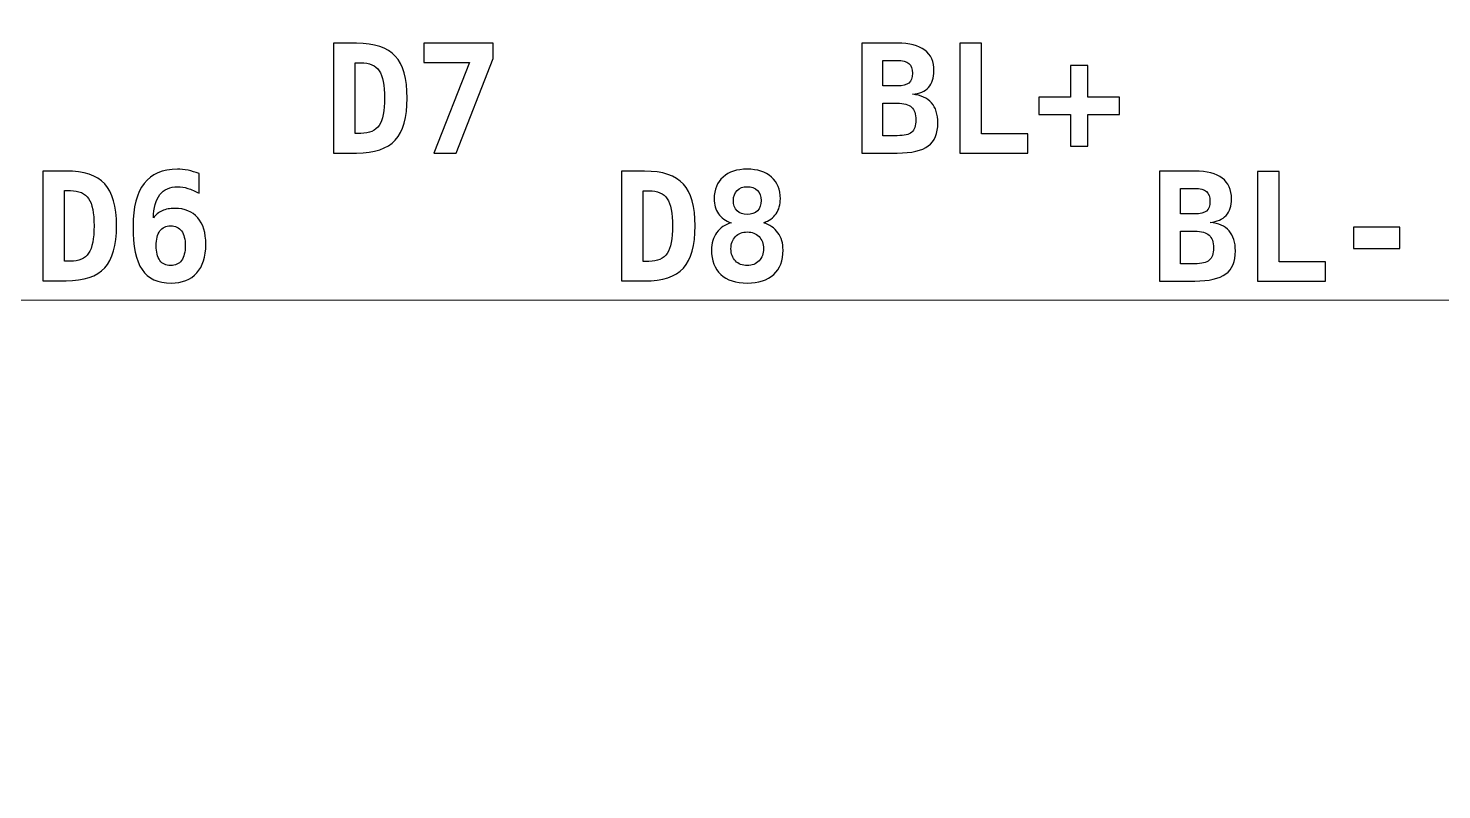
# Model space of a CAD drawing. Header units: centimetres. Extents: x -14.5 to -6.5, y -17.23 to -12.71.
# Drawn here: x -11.073 to -9.831, y -14.02 to -13.351 of the extents above; entities that cross this region are included whole.
import ezdxf

# ---------------------------------------------------------------- set-up
doc = ezdxf.new("R2010")
doc.units = ezdxf.units.CM
doc.header["$MEASUREMENT"] = 0
doc.layers.add('Layer 1', color=7, linetype='Continuous')

msp = doc.modelspace()

# ---------------------------------------------------------------- linework, layer by layer
at = {"layer": 'Layer 1', "color": 7, "lineweight": 20}
msp.add_open_spline([(-14.50001, -13.05), (-14.50001, -13.05), (-6.50001, -13.05), (-6.50001, -13.05), (-6.50001, -13.05), (-6.50001, -13.05), (-6.50001, -16.65), (-6.50001, -16.65), (-6.50001, -16.65), (-6.50001, -16.65), (-14.50001, -16.65), (-14.50001, -16.65), (-14.50001, -16.65), (-14.50001, -16.65), (-14.50001, -13.05), (-14.50001, -13.05)], degree=3, knots=[0, 0, 0, 0, 0.25, 0.25, 0.25, 0.25, 0.5, 0.5, 0.5, 0.5, 0.75, 0.75, 0.75, 0.75, 1, 1, 1, 1], dxfattribs=at)
at = {"layer": 'Layer 1', "color": 250}
for points, knots in [([(-10.80484, -13.36428), (-10.80484, -13.36428), (-10.78442, -13.36428), (-10.78442, -13.36428), (-10.78442, -13.36428), (-10.76868, -13.36428), (-10.75732, -13.36803), (-10.7504, -13.37555), (-10.7504, -13.37555), (-10.74346, -13.38307), (-10.73999, -13.39535), (-10.73999, -13.41241), (-10.73999, -13.41241), (-10.73999, -13.4295), (-10.74346, -13.44182), (-10.7504, -13.44939), (-10.7504, -13.44939), (-10.75732, -13.45695), (-10.76868, -13.46072), (-10.78442, -13.46072), (-10.78442, -13.46072), (-10.78442, -13.46072), (-10.80484, -13.46072), (-10.80484, -13.46072), (-10.80484, -13.46072), (-10.80484, -13.46072), (-10.80484, -13.36428), (-10.80484, -13.36428)], [0, 0, 0, 0, 0.1428571, 0.1428571, 0.1428571, 0.1428571, 0.2857143, 0.2857143, 0.2857143, 0.2857143, 0.4285714, 0.4285714, 0.4285714, 0.4285714, 0.5714286, 0.5714286, 0.5714286, 0.5714286, 0.7142857, 0.7142857, 0.7142857, 0.7142857, 0.8571429, 0.8571429, 0.8571429, 0.8571429, 1, 1, 1, 1]), ([(-10.72531, -13.36428), (-10.72531, -13.36428), (-10.66432, -13.36428), (-10.66432, -13.36428), (-10.66432, -13.36428), (-10.66432, -13.36428), (-10.66432, -13.37777), (-10.66432, -13.37777), (-10.66432, -13.37777), (-10.66432, -13.37777), (-10.69702, -13.46072), (-10.69702, -13.46072), (-10.69702, -13.46072), (-10.69702, -13.46072), (-10.71647, -13.46072), (-10.71647, -13.46072), (-10.71647, -13.46072), (-10.71647, -13.46072), (-10.68507, -13.38108), (-10.68507, -13.38108), (-10.68507, -13.38108), (-10.68507, -13.38108), (-10.72531, -13.38108), (-10.72531, -13.38108), (-10.72531, -13.38108), (-10.72531, -13.38108), (-10.72531, -13.36428), (-10.72531, -13.36428)], [0, 0, 0, 0, 0.1428571, 0.1428571, 0.1428571, 0.1428571, 0.2857143, 0.2857143, 0.2857143, 0.2857143, 0.4285714, 0.4285714, 0.4285714, 0.4285714, 0.5714286, 0.5714286, 0.5714286, 0.5714286, 0.7142857, 0.7142857, 0.7142857, 0.7142857, 0.8571429, 0.8571429, 0.8571429, 0.8571429, 1, 1, 1, 1]), ([(-10.34023, -13.3642), (-10.34023, -13.3642), (-10.30916, -13.3642), (-10.30916, -13.3642), (-10.30916, -13.3642), (-10.29843, -13.3642), (-10.29038, -13.36623), (-10.28498, -13.37031), (-10.28498, -13.37031), (-10.27958, -13.37436), (-10.27686, -13.38045), (-10.27686, -13.38854), (-10.27686, -13.38854), (-10.27686, -13.39476), (-10.27845, -13.39959), (-10.28165, -13.40307), (-10.28165, -13.40307), (-10.28482, -13.40658), (-10.2895, -13.40858), (-10.29565, -13.40915), (-10.29565, -13.40915), (-10.28828, -13.40988), (-10.28275, -13.41235), (-10.27902, -13.41659), (-10.27902, -13.41659), (-10.2753, -13.4208), (-10.27345, -13.42671), (-10.27345, -13.43429), (-10.27345, -13.43429), (-10.27345, -13.44359), (-10.27625, -13.45032), (-10.28185, -13.45451), (-10.28185, -13.45451), (-10.28745, -13.45868), (-10.29655, -13.46077), (-10.30916, -13.46077), (-10.30916, -13.46077), (-10.30916, -13.46077), (-10.34023, -13.46077), (-10.34023, -13.46077), (-10.34023, -13.46077), (-10.34023, -13.46077), (-10.34023, -13.3642), (-10.34023, -13.3642)], [0, 0, 0, 0, 0.0909091, 0.0909091, 0.0909091, 0.0909091, 0.1818182, 0.1818182, 0.1818182, 0.1818182, 0.2727273, 0.2727273, 0.2727273, 0.2727273, 0.3636364, 0.3636364, 0.3636364, 0.3636364, 0.4545455, 0.4545455, 0.4545455, 0.4545455, 0.5454545, 0.5454545, 0.5454545, 0.5454545, 0.6363636, 0.6363636, 0.6363636, 0.6363636, 0.7272727, 0.7272727, 0.7272727, 0.7272727, 0.8181818, 0.8181818, 0.8181818, 0.8181818, 0.9090909, 0.9090909, 0.9090909, 0.9090909, 1, 1, 1, 1]), ([(-10.25413, -13.46077), (-10.25413, -13.46077), (-10.25413, -13.36433), (-10.25413, -13.36433), (-10.25413, -13.36433), (-10.25413, -13.36433), (-10.23508, -13.36433), (-10.23508, -13.36433), (-10.23508, -13.36433), (-10.23508, -13.36433), (-10.23508, -13.44397), (-10.23508, -13.44397), (-10.23508, -13.44397), (-10.23508, -13.44397), (-10.19431, -13.44397), (-10.19431, -13.44397), (-10.19431, -13.44397), (-10.19431, -13.44397), (-10.19431, -13.46077), (-10.19431, -13.46077), (-10.19431, -13.46077), (-10.19431, -13.46077), (-10.25413, -13.46077), (-10.25413, -13.46077)], [0, 0, 0, 0, 0.1666667, 0.1666667, 0.1666667, 0.1666667, 0.3333333, 0.3333333, 0.3333333, 0.3333333, 0.5, 0.5, 0.5, 0.5, 0.6666667, 0.6666667, 0.6666667, 0.6666667, 0.8333333, 0.8333333, 0.8333333, 0.8333333, 1, 1, 1, 1]), ([(-10.78579, -13.38146), (-10.78579, -13.38146), (-10.78579, -13.44354), (-10.78579, -13.44354), (-10.78579, -13.44354), (-10.78579, -13.44354), (-10.78063, -13.44354), (-10.78063, -13.44354), (-10.78063, -13.44354), (-10.77313, -13.44354), (-10.76778, -13.44119), (-10.7646, -13.43647), (-10.7646, -13.43647), (-10.7614, -13.43175), (-10.75982, -13.42372), (-10.75982, -13.41241), (-10.75982, -13.41241), (-10.75982, -13.40117), (-10.7614, -13.39319), (-10.7646, -13.38849), (-10.7646, -13.38849), (-10.76778, -13.38379), (-10.77313, -13.38146), (-10.78063, -13.38146), (-10.78063, -13.38146), (-10.78063, -13.38146), (-10.78579, -13.38146), (-10.78579, -13.38146)], [0, 0, 0, 0, 0.1428571, 0.1428571, 0.1428571, 0.1428571, 0.2857143, 0.2857143, 0.2857143, 0.2857143, 0.4285714, 0.4285714, 0.4285714, 0.4285714, 0.5714286, 0.5714286, 0.5714286, 0.5714286, 0.7142857, 0.7142857, 0.7142857, 0.7142857, 0.8571429, 0.8571429, 0.8571429, 0.8571429, 1, 1, 1, 1]), ([(-10.32182, -13.37937), (-10.32182, -13.37937), (-10.32182, -13.40179), (-10.32182, -13.40179), (-10.32182, -13.40179), (-10.32182, -13.40179), (-10.30916, -13.40179), (-10.30916, -13.40179), (-10.30916, -13.40179), (-10.30434, -13.40179), (-10.3009, -13.40093), (-10.29885, -13.39921), (-10.29885, -13.39921), (-10.2968, -13.39749), (-10.29578, -13.39465), (-10.29578, -13.39068), (-10.29578, -13.39068), (-10.29578, -13.38671), (-10.29682, -13.38384), (-10.29891, -13.38206), (-10.29891, -13.38206), (-10.30101, -13.38027), (-10.30442, -13.37937), (-10.30916, -13.37937), (-10.30916, -13.37937), (-10.30916, -13.37937), (-10.32182, -13.37937), (-10.32182, -13.37937)], [0, 0, 0, 0, 0.1428571, 0.1428571, 0.1428571, 0.1428571, 0.2857143, 0.2857143, 0.2857143, 0.2857143, 0.4285714, 0.4285714, 0.4285714, 0.4285714, 0.5714286, 0.5714286, 0.5714286, 0.5714286, 0.7142857, 0.7142857, 0.7142857, 0.7142857, 0.8571429, 0.8571429, 0.8571429, 0.8571429, 1, 1, 1, 1]), ([(-10.14148, -13.38378), (-10.14148, -13.38378), (-10.14148, -13.41156), (-10.14148, -13.41156), (-10.14148, -13.41156), (-10.14148, -13.41156), (-10.1137, -13.41156), (-10.1137, -13.41156), (-10.1137, -13.41156), (-10.1137, -13.41156), (-10.1137, -13.42693), (-10.1137, -13.42693), (-10.1137, -13.42693), (-10.1137, -13.42693), (-10.14148, -13.42693), (-10.14148, -13.42693), (-10.14148, -13.42693), (-10.14148, -13.42693), (-10.14148, -13.45484), (-10.14148, -13.45484), (-10.14148, -13.45484), (-10.14148, -13.45484), (-10.15685, -13.45484), (-10.15685, -13.45484), (-10.15685, -13.45484), (-10.15685, -13.45484), (-10.15685, -13.42693), (-10.15685, -13.42693), (-10.15685, -13.42693), (-10.15685, -13.42693), (-10.18476, -13.42693), (-10.18476, -13.42693), (-10.18476, -13.42693), (-10.18476, -13.42693), (-10.18476, -13.41156), (-10.18476, -13.41156), (-10.18476, -13.41156), (-10.18476, -13.41156), (-10.15685, -13.41156), (-10.15685, -13.41156), (-10.15685, -13.41156), (-10.15685, -13.41156), (-10.15685, -13.38378), (-10.15685, -13.38378), (-10.15685, -13.38378), (-10.15685, -13.38378), (-10.14148, -13.38378), (-10.14148, -13.38378)], [0, 0, 0, 0, 0.0833333, 0.0833333, 0.0833333, 0.0833333, 0.1666667, 0.1666667, 0.1666667, 0.1666667, 0.25, 0.25, 0.25, 0.25, 0.3333333, 0.3333333, 0.3333333, 0.3333333, 0.4166667, 0.4166667, 0.4166667, 0.4166667, 0.5, 0.5, 0.5, 0.5, 0.5833333, 0.5833333, 0.5833333, 0.5833333, 0.6666667, 0.6666667, 0.6666667, 0.6666667, 0.75, 0.75, 0.75, 0.75, 0.8333333, 0.8333333, 0.8333333, 0.8333333, 0.9166667, 0.9166667, 0.9166667, 0.9166667, 1, 1, 1, 1]), ([(-10.32182, -13.41696), (-10.32182, -13.41696), (-10.32182, -13.44553), (-10.32182, -13.44553), (-10.32182, -13.44553), (-10.32182, -13.44553), (-10.30916, -13.44553), (-10.30916, -13.44553), (-10.30916, -13.44553), (-10.30308, -13.44553), (-10.29885, -13.4445), (-10.2964, -13.44243), (-10.2964, -13.44243), (-10.29397, -13.44035), (-10.29276, -13.43676), (-10.29276, -13.43164), (-10.29276, -13.43164), (-10.29276, -13.42642), (-10.29404, -13.42267), (-10.29657, -13.42038), (-10.29657, -13.42038), (-10.29911, -13.41811), (-10.3033, -13.41696), (-10.30916, -13.41696), (-10.30916, -13.41696), (-10.30916, -13.41696), (-10.32182, -13.41696), (-10.32182, -13.41696)], [0, 0, 0, 0, 0.1428571, 0.1428571, 0.1428571, 0.1428571, 0.2857143, 0.2857143, 0.2857143, 0.2857143, 0.4285714, 0.4285714, 0.4285714, 0.4285714, 0.5714286, 0.5714286, 0.5714286, 0.5714286, 0.7142857, 0.7142857, 0.7142857, 0.7142857, 0.8571429, 0.8571429, 0.8571429, 0.8571429, 1, 1, 1, 1]), ([(-11.06022, -13.47658), (-11.06022, -13.47658), (-11.0398, -13.47658), (-11.0398, -13.47658), (-11.0398, -13.47658), (-11.02406, -13.47658), (-11.0127, -13.48033), (-11.00578, -13.48785), (-11.00578, -13.48785), (-10.99884, -13.49537), (-10.99537, -13.50765), (-10.99537, -13.52471), (-10.99537, -13.52471), (-10.99537, -13.5418), (-10.99884, -13.55412), (-11.00578, -13.56169), (-11.00578, -13.56169), (-11.0127, -13.56925), (-11.02406, -13.57302), (-11.0398, -13.57302), (-11.0398, -13.57302), (-11.0398, -13.57302), (-11.06022, -13.57302), (-11.06022, -13.57302), (-11.06022, -13.57302), (-11.06022, -13.57302), (-11.06022, -13.47658), (-11.06022, -13.47658)], [0, 0, 0, 0, 0.1428571, 0.1428571, 0.1428571, 0.1428571, 0.2857143, 0.2857143, 0.2857143, 0.2857143, 0.4285714, 0.4285714, 0.4285714, 0.4285714, 0.5714286, 0.5714286, 0.5714286, 0.5714286, 0.7142857, 0.7142857, 0.7142857, 0.7142857, 0.8571429, 0.8571429, 0.8571429, 0.8571429, 1, 1, 1, 1]), ([(-10.9229, -13.47885), (-10.9229, -13.47885), (-10.9229, -13.49616), (-10.9229, -13.49616), (-10.9229, -13.49616), (-10.9263, -13.49422), (-10.92956, -13.49276), (-10.93269, -13.49179), (-10.93269, -13.49179), (-10.9358, -13.49082), (-10.9388, -13.49034), (-10.94169, -13.49034), (-10.94169, -13.49034), (-10.94856, -13.49034), (-10.95381, -13.49265), (-10.95741, -13.49728), (-10.95741, -13.49728), (-10.961, -13.50191), (-10.96287, -13.50875), (-10.96305, -13.51779), (-10.96305, -13.51779), (-10.96102, -13.51499), (-10.95844, -13.51289), (-10.95531, -13.51148), (-10.95531, -13.51148), (-10.95216, -13.51009), (-10.94845, -13.50939), (-10.9442, -13.50939), (-10.9442, -13.50939), (-10.93549, -13.50939), (-10.92879, -13.51214), (-10.92405, -13.51763), (-10.92405, -13.51763), (-10.91931, -13.52312), (-10.91695, -13.53091), (-10.91695, -13.54098), (-10.91695, -13.54098), (-10.91695, -13.55179), (-10.91961, -13.56017), (-10.92493, -13.56612), (-10.92493, -13.56612), (-10.93024, -13.57205), (-10.93772, -13.57503), (-10.94737, -13.57503), (-10.94737, -13.57503), (-10.95913, -13.57503), (-10.96766, -13.57108), (-10.97297, -13.56321), (-10.97297, -13.56321), (-10.97829, -13.55532), (-10.98095, -13.54259), (-10.98095, -13.52502), (-10.98095, -13.52502), (-10.98095, -13.50833), (-10.97771, -13.49581), (-10.97121, -13.48747), (-10.97121, -13.48747), (-10.9647, -13.47914), (-10.95496, -13.47497), (-10.94195, -13.47497), (-10.94195, -13.47497), (-10.93893, -13.47497), (-10.93582, -13.4753), (-10.93262, -13.47594), (-10.93262, -13.47594), (-10.9294, -13.47658), (-10.92616, -13.47755), (-10.9229, -13.47885)], [0, 0, 0, 0, 0.0588235, 0.0588235, 0.0588235, 0.0588235, 0.1176471, 0.1176471, 0.1176471, 0.1176471, 0.1764706, 0.1764706, 0.1764706, 0.1764706, 0.2352941, 0.2352941, 0.2352941, 0.2352941, 0.2941176, 0.2941176, 0.2941176, 0.2941176, 0.3529412, 0.3529412, 0.3529412, 0.3529412, 0.4117647, 0.4117647, 0.4117647, 0.4117647, 0.4705882, 0.4705882, 0.4705882, 0.4705882, 0.5294118, 0.5294118, 0.5294118, 0.5294118, 0.5882353, 0.5882353, 0.5882353, 0.5882353, 0.6470588, 0.6470588, 0.6470588, 0.6470588, 0.7058824, 0.7058824, 0.7058824, 0.7058824, 0.7647059, 0.7647059, 0.7647059, 0.7647059, 0.8235294, 0.8235294, 0.8235294, 0.8235294, 0.8823529, 0.8823529, 0.8823529, 0.8823529, 0.9411765, 0.9411765, 0.9411765, 0.9411765, 1, 1, 1, 1]), ([(-10.55163, -13.4767), (-10.55163, -13.4767), (-10.53121, -13.4767), (-10.53121, -13.4767), (-10.53121, -13.4767), (-10.51547, -13.4767), (-10.50411, -13.48045), (-10.49719, -13.48797), (-10.49719, -13.48797), (-10.49025, -13.49549), (-10.48678, -13.50777), (-10.48678, -13.52483), (-10.48678, -13.52483), (-10.48678, -13.54192), (-10.49025, -13.55424), (-10.49719, -13.56181), (-10.49719, -13.56181), (-10.50411, -13.56937), (-10.51547, -13.57314), (-10.53121, -13.57314), (-10.53121, -13.57314), (-10.53121, -13.57314), (-10.55163, -13.57314), (-10.55163, -13.57314), (-10.55163, -13.57314), (-10.55163, -13.57314), (-10.55163, -13.4767), (-10.55163, -13.4767)], [0, 0, 0, 0, 0.1428571, 0.1428571, 0.1428571, 0.1428571, 0.2857143, 0.2857143, 0.2857143, 0.2857143, 0.4285714, 0.4285714, 0.4285714, 0.4285714, 0.5714286, 0.5714286, 0.5714286, 0.5714286, 0.7142857, 0.7142857, 0.7142857, 0.7142857, 0.8571429, 0.8571429, 0.8571429, 0.8571429, 1, 1, 1, 1]), ([(-10.45519, -13.52203), (-10.46006, -13.52036), (-10.46376, -13.51771), (-10.4663, -13.51412), (-10.4663, -13.51412), (-10.46884, -13.51052), (-10.47011, -13.50614), (-10.47011, -13.50091), (-10.47011, -13.50091), (-10.47011, -13.49291), (-10.46751, -13.48658), (-10.46229, -13.48193), (-10.46229, -13.48193), (-10.45708, -13.47727), (-10.45001, -13.47496), (-10.44103, -13.47496), (-10.44103, -13.47496), (-10.43204, -13.47496), (-10.42494, -13.47727), (-10.41973, -13.48193), (-10.41973, -13.48193), (-10.41451, -13.48658), (-10.41191, -13.49291), (-10.41191, -13.50091), (-10.41191, -13.50091), (-10.41191, -13.50609), (-10.41316, -13.51046), (-10.41566, -13.51405), (-10.41566, -13.51405), (-10.41815, -13.51764), (-10.42178, -13.52031), (-10.42657, -13.52203), (-10.42657, -13.52203), (-10.42123, -13.52366), (-10.41707, -13.5266), (-10.41405, -13.53083), (-10.41405, -13.53083), (-10.41102, -13.53504), (-10.40953, -13.54011), (-10.40953, -13.546), (-10.40953, -13.546), (-10.40953, -13.55526), (-10.41226, -13.56242), (-10.41773, -13.56745), (-10.41773, -13.56745), (-10.4232, -13.5725), (-10.43098, -13.57501), (-10.44103, -13.57501), (-10.44103, -13.57501), (-10.45106, -13.57501), (-10.45883, -13.5725), (-10.46429, -13.56745), (-10.46429, -13.56745), (-10.46976, -13.56242), (-10.4725, -13.55526), (-10.4725, -13.546), (-10.4725, -13.546), (-10.4725, -13.54007), (-10.47097, -13.53497), (-10.46791, -13.53076), (-10.46791, -13.53076), (-10.46484, -13.52653), (-10.46061, -13.52362), (-10.45519, -13.52203)], [0, 0, 0, 0, 0.0625, 0.0625, 0.0625, 0.0625, 0.125, 0.125, 0.125, 0.125, 0.1875, 0.1875, 0.1875, 0.1875, 0.25, 0.25, 0.25, 0.25, 0.3125, 0.3125, 0.3125, 0.3125, 0.375, 0.375, 0.375, 0.375, 0.4375, 0.4375, 0.4375, 0.4375, 0.5, 0.5, 0.5, 0.5, 0.5625, 0.5625, 0.5625, 0.5625, 0.625, 0.625, 0.625, 0.625, 0.6875, 0.6875, 0.6875, 0.6875, 0.75, 0.75, 0.75, 0.75, 0.8125, 0.8125, 0.8125, 0.8125, 0.875, 0.875, 0.875, 0.875, 0.9375, 0.9375, 0.9375, 0.9375, 1, 1, 1, 1]), ([(-10.07868, -13.4767), (-10.07868, -13.4767), (-10.04761, -13.4767), (-10.04761, -13.4767), (-10.04761, -13.4767), (-10.03688, -13.4767), (-10.02883, -13.47873), (-10.02343, -13.48281), (-10.02343, -13.48281), (-10.01803, -13.48686), (-10.01531, -13.49295), (-10.01531, -13.50104), (-10.01531, -13.50104), (-10.01531, -13.50726), (-10.0169, -13.51209), (-10.0201, -13.51557), (-10.0201, -13.51557), (-10.02327, -13.51908), (-10.02795, -13.52108), (-10.0341, -13.52165), (-10.0341, -13.52165), (-10.02673, -13.52238), (-10.0212, -13.52485), (-10.01747, -13.52909), (-10.01747, -13.52909), (-10.01375, -13.5333), (-10.0119, -13.53921), (-10.0119, -13.54679), (-10.0119, -13.54679), (-10.0119, -13.55609), (-10.0147, -13.56282), (-10.0203, -13.56701), (-10.0203, -13.56701), (-10.0259, -13.57118), (-10.035, -13.57327), (-10.04761, -13.57327), (-10.04761, -13.57327), (-10.04761, -13.57327), (-10.07868, -13.57327), (-10.07868, -13.57327), (-10.07868, -13.57327), (-10.07868, -13.57327), (-10.07868, -13.4767), (-10.07868, -13.4767)], [0, 0, 0, 0, 0.0909091, 0.0909091, 0.0909091, 0.0909091, 0.1818182, 0.1818182, 0.1818182, 0.1818182, 0.2727273, 0.2727273, 0.2727273, 0.2727273, 0.3636364, 0.3636364, 0.3636364, 0.3636364, 0.4545455, 0.4545455, 0.4545455, 0.4545455, 0.5454545, 0.5454545, 0.5454545, 0.5454545, 0.6363636, 0.6363636, 0.6363636, 0.6363636, 0.7272727, 0.7272727, 0.7272727, 0.7272727, 0.8181818, 0.8181818, 0.8181818, 0.8181818, 0.9090909, 0.9090909, 0.9090909, 0.9090909, 1, 1, 1, 1]), ([(-9.99258, -13.57327), (-9.99258, -13.57327), (-9.99258, -13.47683), (-9.99258, -13.47683), (-9.99258, -13.47683), (-9.99258, -13.47683), (-9.97353, -13.47683), (-9.97353, -13.47683), (-9.97353, -13.47683), (-9.97353, -13.47683), (-9.97353, -13.55647), (-9.97353, -13.55647), (-9.97353, -13.55647), (-9.97353, -13.55647), (-9.93276, -13.55647), (-9.93276, -13.55647), (-9.93276, -13.55647), (-9.93276, -13.55647), (-9.93276, -13.57327), (-9.93276, -13.57327), (-9.93276, -13.57327), (-9.93276, -13.57327), (-9.99258, -13.57327), (-9.99258, -13.57327)], [0, 0, 0, 0, 0.1666667, 0.1666667, 0.1666667, 0.1666667, 0.3333333, 0.3333333, 0.3333333, 0.3333333, 0.5, 0.5, 0.5, 0.5, 0.6666667, 0.6666667, 0.6666667, 0.6666667, 0.8333333, 0.8333333, 0.8333333, 0.8333333, 1, 1, 1, 1]), ([(-10.45318, -13.50248), (-10.45318, -13.50625), (-10.4521, -13.50927), (-10.44992, -13.51147), (-10.44992, -13.51147), (-10.44776, -13.5137), (-10.44478, -13.5148), (-10.44103, -13.5148), (-10.44103, -13.5148), (-10.43726, -13.5148), (-10.43426, -13.5137), (-10.4321, -13.51147), (-10.4321, -13.51147), (-10.42992, -13.50927), (-10.42884, -13.50625), (-10.42884, -13.50248), (-10.42884, -13.50248), (-10.42884, -13.49873), (-10.42992, -13.49577), (-10.4321, -13.49359), (-10.4321, -13.49359), (-10.43426, -13.49141), (-10.43726, -13.49033), (-10.44103, -13.49033), (-10.44103, -13.49033), (-10.44474, -13.49033), (-10.44769, -13.49143), (-10.4499, -13.49361), (-10.4499, -13.49361), (-10.45208, -13.49582), (-10.45318, -13.49877), (-10.45318, -13.50248)], [0, 0, 0, 0, 0.125, 0.125, 0.125, 0.125, 0.25, 0.25, 0.25, 0.25, 0.375, 0.375, 0.375, 0.375, 0.5, 0.5, 0.5, 0.5, 0.625, 0.625, 0.625, 0.625, 0.75, 0.75, 0.75, 0.75, 0.875, 0.875, 0.875, 0.875, 1, 1, 1, 1]), ([(-10.06027, -13.49187), (-10.06027, -13.49187), (-10.06027, -13.51429), (-10.06027, -13.51429), (-10.06027, -13.51429), (-10.06027, -13.51429), (-10.04761, -13.51429), (-10.04761, -13.51429), (-10.04761, -13.51429), (-10.04279, -13.51429), (-10.03935, -13.51343), (-10.0373, -13.51171), (-10.0373, -13.51171), (-10.03525, -13.50999), (-10.03423, -13.50715), (-10.03423, -13.50318), (-10.03423, -13.50318), (-10.03423, -13.49921), (-10.03527, -13.49634), (-10.03736, -13.49456), (-10.03736, -13.49456), (-10.03946, -13.49277), (-10.04287, -13.49187), (-10.04761, -13.49187), (-10.04761, -13.49187), (-10.04761, -13.49187), (-10.06027, -13.49187), (-10.06027, -13.49187)], [0, 0, 0, 0, 0.1428571, 0.1428571, 0.1428571, 0.1428571, 0.2857143, 0.2857143, 0.2857143, 0.2857143, 0.4285714, 0.4285714, 0.4285714, 0.4285714, 0.5714286, 0.5714286, 0.5714286, 0.5714286, 0.7142857, 0.7142857, 0.7142857, 0.7142857, 0.8571429, 0.8571429, 0.8571429, 0.8571429, 1, 1, 1, 1]), ([(-11.04117, -13.49376), (-11.04117, -13.49376), (-11.04117, -13.55584), (-11.04117, -13.55584), (-11.04117, -13.55584), (-11.04117, -13.55584), (-11.03601, -13.55584), (-11.03601, -13.55584), (-11.03601, -13.55584), (-11.02851, -13.55584), (-11.02316, -13.55349), (-11.01998, -13.54877), (-11.01998, -13.54877), (-11.01678, -13.54405), (-11.0152, -13.53602), (-11.0152, -13.52471), (-11.0152, -13.52471), (-11.0152, -13.51347), (-11.01678, -13.50549), (-11.01998, -13.50079), (-11.01998, -13.50079), (-11.02316, -13.49609), (-11.02851, -13.49376), (-11.03601, -13.49376), (-11.03601, -13.49376), (-11.03601, -13.49376), (-11.04117, -13.49376), (-11.04117, -13.49376)], [0, 0, 0, 0, 0.1428571, 0.1428571, 0.1428571, 0.1428571, 0.2857143, 0.2857143, 0.2857143, 0.2857143, 0.4285714, 0.4285714, 0.4285714, 0.4285714, 0.5714286, 0.5714286, 0.5714286, 0.5714286, 0.7142857, 0.7142857, 0.7142857, 0.7142857, 0.8571429, 0.8571429, 0.8571429, 0.8571429, 1, 1, 1, 1]), ([(-10.53258, -13.49388), (-10.53258, -13.49388), (-10.53258, -13.55596), (-10.53258, -13.55596), (-10.53258, -13.55596), (-10.53258, -13.55596), (-10.52742, -13.55596), (-10.52742, -13.55596), (-10.52742, -13.55596), (-10.51992, -13.55596), (-10.51457, -13.55361), (-10.51139, -13.54889), (-10.51139, -13.54889), (-10.50819, -13.54417), (-10.50661, -13.53614), (-10.50661, -13.52483), (-10.50661, -13.52483), (-10.50661, -13.51359), (-10.50819, -13.50561), (-10.51139, -13.50091), (-10.51139, -13.50091), (-10.51457, -13.49621), (-10.51992, -13.49388), (-10.52742, -13.49388), (-10.52742, -13.49388), (-10.52742, -13.49388), (-10.53258, -13.49388), (-10.53258, -13.49388)], [0, 0, 0, 0, 0.1428571, 0.1428571, 0.1428571, 0.1428571, 0.2857143, 0.2857143, 0.2857143, 0.2857143, 0.4285714, 0.4285714, 0.4285714, 0.4285714, 0.5714286, 0.5714286, 0.5714286, 0.5714286, 0.7142857, 0.7142857, 0.7142857, 0.7142857, 0.8571429, 0.8571429, 0.8571429, 0.8571429, 1, 1, 1, 1]), ([(-10.94788, -13.52469), (-10.952, -13.52469), (-10.95516, -13.52619), (-10.95734, -13.52919), (-10.95734, -13.52919), (-10.95952, -13.53219), (-10.9606, -13.53651), (-10.9606, -13.5422), (-10.9606, -13.5422), (-10.9606, -13.54784), (-10.95952, -13.55216), (-10.95734, -13.55516), (-10.95734, -13.55516), (-10.95516, -13.55816), (-10.952, -13.55966), (-10.94788, -13.55966), (-10.94788, -13.55966), (-10.94374, -13.55966), (-10.94056, -13.55816), (-10.93836, -13.55516), (-10.93836, -13.55516), (-10.93613, -13.55216), (-10.93503, -13.54784), (-10.93503, -13.5422), (-10.93503, -13.5422), (-10.93503, -13.53655), (-10.93613, -13.53223), (-10.93836, -13.52921), (-10.93836, -13.52921), (-10.94056, -13.52619), (-10.94374, -13.52469), (-10.94788, -13.52469)], [0, 0, 0, 0, 0.125, 0.125, 0.125, 0.125, 0.25, 0.25, 0.25, 0.25, 0.375, 0.375, 0.375, 0.375, 0.5, 0.5, 0.5, 0.5, 0.625, 0.625, 0.625, 0.625, 0.75, 0.75, 0.75, 0.75, 0.875, 0.875, 0.875, 0.875, 1, 1, 1, 1]), ([(-10.44103, -13.5301), (-10.44531, -13.5301), (-10.44875, -13.53145), (-10.45137, -13.53414), (-10.45137, -13.53414), (-10.454, -13.53683), (-10.45532, -13.5404), (-10.45532, -13.54485), (-10.45532, -13.54485), (-10.45532, -13.54928), (-10.454, -13.55286), (-10.45137, -13.55557), (-10.45137, -13.55557), (-10.44875, -13.55828), (-10.44531, -13.55965), (-10.44103, -13.55965), (-10.44103, -13.55965), (-10.43678, -13.55965), (-10.43332, -13.55826), (-10.43067, -13.5555), (-10.43067, -13.5555), (-10.42802, -13.55275), (-10.4267, -13.5492), (-10.4267, -13.54485), (-10.4267, -13.54485), (-10.4267, -13.5404), (-10.42802, -13.53683), (-10.43065, -13.53414), (-10.43065, -13.53414), (-10.43327, -13.53145), (-10.43673, -13.5301), (-10.44103, -13.5301)], [0, 0, 0, 0, 0.125, 0.125, 0.125, 0.125, 0.25, 0.25, 0.25, 0.25, 0.375, 0.375, 0.375, 0.375, 0.5, 0.5, 0.5, 0.5, 0.625, 0.625, 0.625, 0.625, 0.75, 0.75, 0.75, 0.75, 0.875, 0.875, 0.875, 0.875, 1, 1, 1, 1]), ([(-10.06027, -13.52946), (-10.06027, -13.52946), (-10.06027, -13.55803), (-10.06027, -13.55803), (-10.06027, -13.55803), (-10.06027, -13.55803), (-10.04761, -13.55803), (-10.04761, -13.55803), (-10.04761, -13.55803), (-10.04153, -13.55803), (-10.0373, -13.557), (-10.03485, -13.55493), (-10.03485, -13.55493), (-10.03242, -13.55285), (-10.03121, -13.54926), (-10.03121, -13.54414), (-10.03121, -13.54414), (-10.03121, -13.53892), (-10.03249, -13.53517), (-10.03502, -13.53288), (-10.03502, -13.53288), (-10.03756, -13.53061), (-10.04175, -13.52946), (-10.04761, -13.52946), (-10.04761, -13.52946), (-10.04761, -13.52946), (-10.06027, -13.52946), (-10.06027, -13.52946)], [0, 0, 0, 0, 0.1428571, 0.1428571, 0.1428571, 0.1428571, 0.2857143, 0.2857143, 0.2857143, 0.2857143, 0.4285714, 0.4285714, 0.4285714, 0.4285714, 0.5714286, 0.5714286, 0.5714286, 0.5714286, 0.7142857, 0.7142857, 0.7142857, 0.7142857, 0.8571429, 0.8571429, 0.8571429, 0.8571429, 1, 1, 1, 1]), ([(-9.90802, -13.52578), (-9.90802, -13.52578), (-9.86726, -13.52578), (-9.86726, -13.52578), (-9.86726, -13.52578), (-9.86726, -13.52578), (-9.86726, -13.54459), (-9.86726, -13.54459), (-9.86726, -13.54459), (-9.86726, -13.54459), (-9.90802, -13.54459), (-9.90802, -13.54459), (-9.90802, -13.54459), (-9.90802, -13.54459), (-9.90802, -13.52578), (-9.90802, -13.52578)], [0, 0, 0, 0, 0.25, 0.25, 0.25, 0.25, 0.5, 0.5, 0.5, 0.5, 0.75, 0.75, 0.75, 0.75, 1, 1, 1, 1])]:
    msp.add_open_spline(points, degree=3, knots=knots, dxfattribs=at)
at = {"layer": 'Layer 1', "lineweight": 20}
msp.add_open_spline([(-13.80001, -13.59), (-13.80001, -13.59), (-7.20001, -13.59), (-7.20001, -13.59), (-7.20001, -13.59), (-7.20001, -13.59), (-7.20001, -16.11), (-7.20001, -16.11), (-7.20001, -16.11), (-7.20001, -16.11), (-13.80001, -16.11), (-13.80001, -16.11), (-13.80001, -16.11), (-13.80001, -16.11), (-13.80001, -13.59), (-13.80001, -13.59)], degree=3, knots=[0, 0, 0, 0, 0.25, 0.25, 0.25, 0.25, 0.5, 0.5, 0.5, 0.5, 0.75, 0.75, 0.75, 0.75, 1, 1, 1, 1], dxfattribs=at)

doc.saveas('drawing.dxf')
